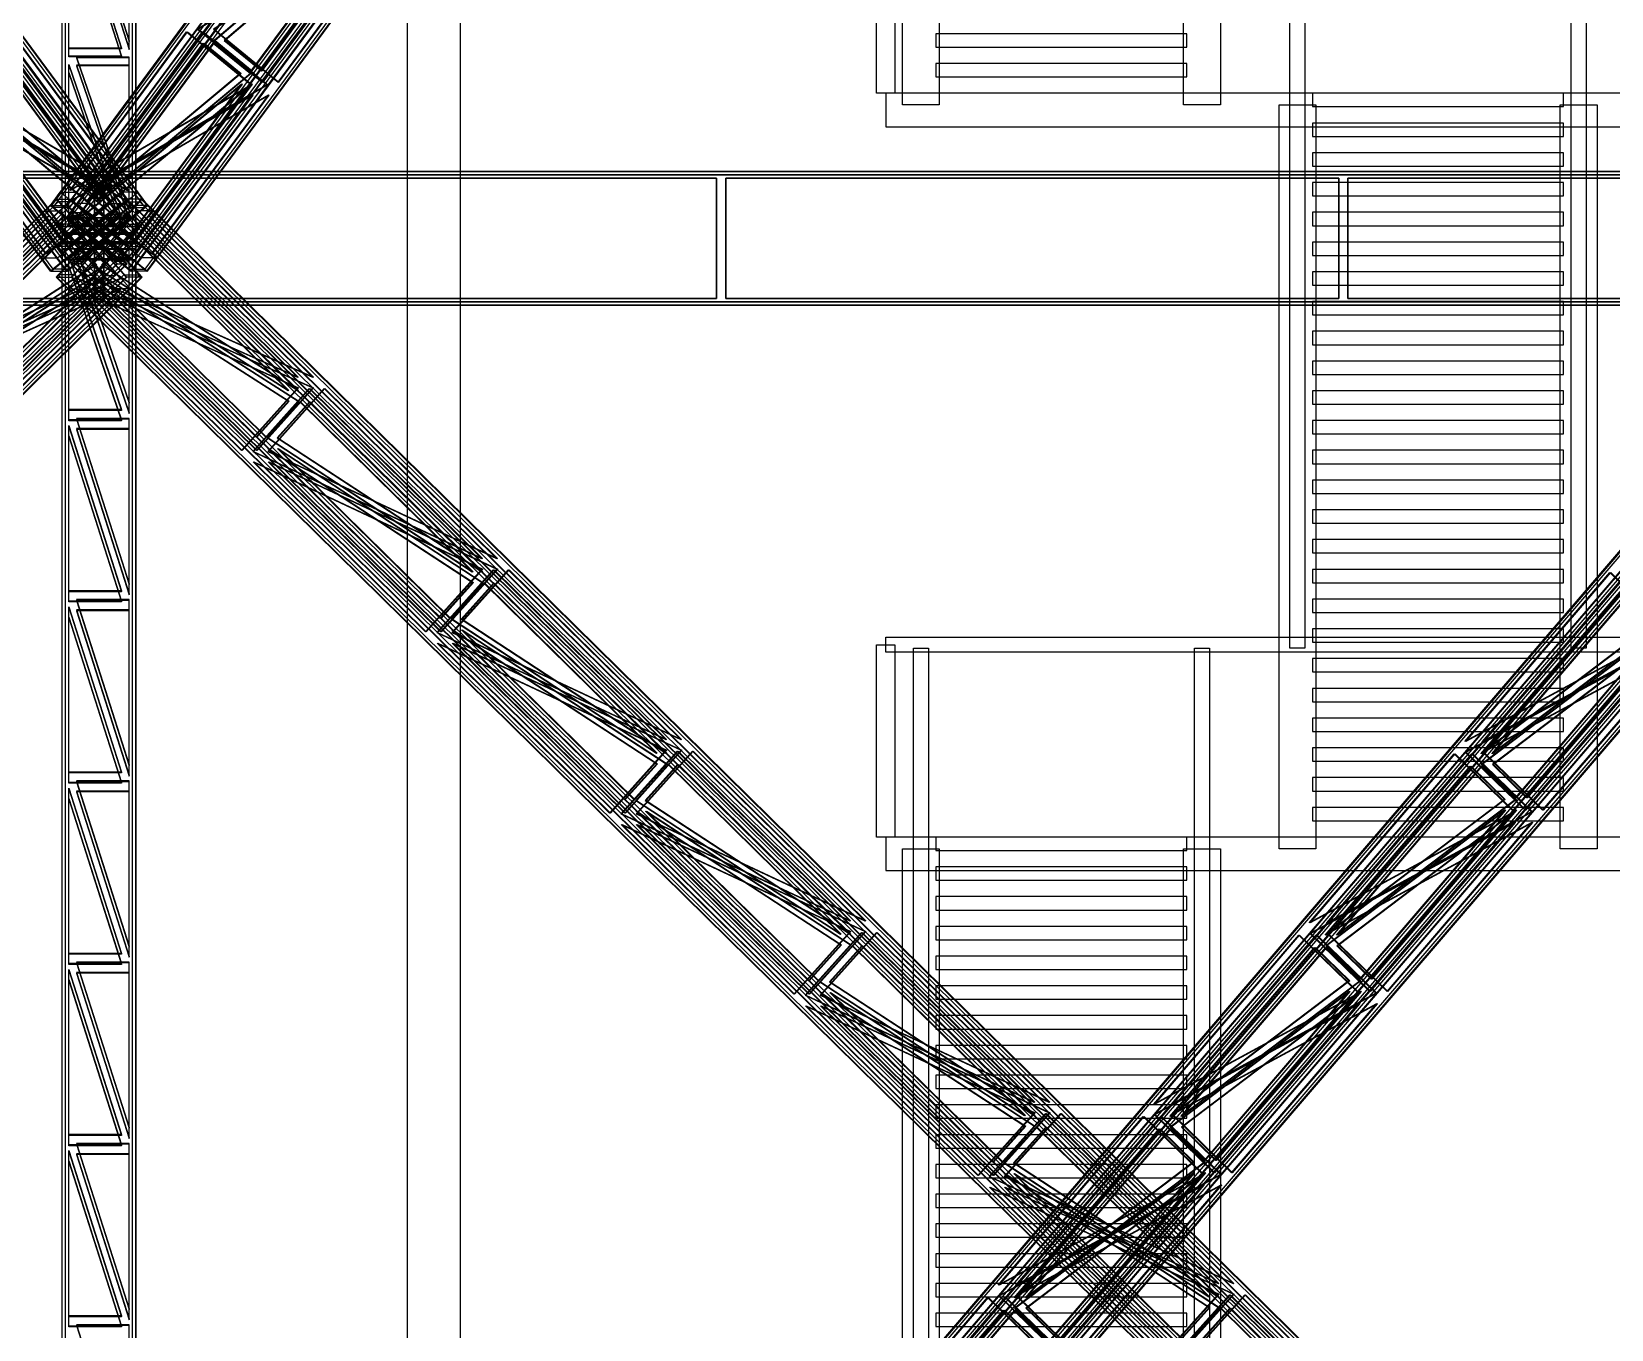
# Model space of a CAD drawing. Header units: millimetres. Extents: x -48000 to 1060615, y -2000 to 333000.
# Drawn here: x -403 to 9036, y 46479 to 54235 of the extents above; entities that cross this region are included whole.
import ezdxf

# ---------------------------------------------------------------- set-up
doc = ezdxf.new("R2010")
doc.units = ezdxf.units.MM
doc.layers.add('D-STR-CORE', color=7, linetype='Continuous', lineweight=25)
doc.layers.add('D-STR-STRC', color=7, linetype='Continuous', lineweight=25)

msp = doc.modelspace()

# ---------------------------------------------------------------- linework, layer by layer
at = {"layer": 'D-STR-CORE'}
for points in [[(1840, 18300), (2160, 18300), (2160, 224550), (1840, 224550)], [(1840, 18300), (2160, 18300), (2160, 224550), (1840, 224550)], [(4800, 53796.67), (4800, 58242.5), (5020, 58242.5), (5020, 53796.67)], [(6480, 53796.67), (6480, 58242.5), (6700, 58242.5), (6700, 53796.67)], [(4645, 53866.67), (4645, 55016.67), (4755, 55016.67), (4755, 53866.67)], [(7115, 50550.83), (7115, 54996.67), (7205, 54996.67), (7205, 50550.83)], [(8795, 50550.83), (8795, 54996.67), (8885, 54996.67), (8885, 50550.83)], [(5000, 54142.33), (6500, 54142.33), (6500, 54222.33), (5000, 54222.33)], [(5000, 53964.5), (6500, 53964.5), (6500, 54044.5), (5000, 54044.5)], [(4700, 53666.67), (9300, 53666.67), (9300, 53866.67), (4700, 53866.67)], [(7250, 53786.67), (8750, 53786.67), (8750, 53866.67), (7250, 53866.67)], [(7050, 49350.83), (7050, 53796.67), (7270, 53796.67), (7270, 49350.83)], [(8730, 49350.83), (8730, 53796.67), (8950, 53796.67), (8950, 49350.83)], [(7250, 53608.83), (8750, 53608.83), (8750, 53688.83), (7250, 53688.83)], [(7250, 53431), (8750, 53431), (8750, 53511), (7250, 53511)], [(7250, 53253.17), (8750, 53253.17), (8750, 53333.17), (7250, 53333.17)], [(7250, 53075.33), (8750, 53075.33), (8750, 53155.33), (7250, 53155.33)], [(7250, 52897.5), (8750, 52897.5), (8750, 52977.5), (7250, 52977.5)], [(7250, 52719.67), (8750, 52719.67), (8750, 52799.67), (7250, 52799.67)], [(7250, 52541.83), (8750, 52541.83), (8750, 52621.83), (7250, 52621.83)], [(7250, 52364), (8750, 52364), (8750, 52444), (7250, 52444)], [(7250, 52186.17), (8750, 52186.17), (8750, 52266.17), (7250, 52266.17)], [(7250, 52008.33), (8750, 52008.33), (8750, 52088.33), (7250, 52088.33)], [(7250, 51830.5), (8750, 51830.5), (8750, 51910.5), (7250, 51910.5)], [(7250, 51652.67), (8750, 51652.67), (8750, 51732.67), (7250, 51732.67)], [(7250, 51474.83), (8750, 51474.83), (8750, 51554.83), (7250, 51554.83)], [(7250, 51297), (8750, 51297), (8750, 51377), (7250, 51377)], [(7250, 51119.17), (8750, 51119.17), (8750, 51199.17), (7250, 51199.17)], [(7250, 50941.33), (8750, 50941.33), (8750, 51021.33), (7250, 51021.33)], [(7250, 50763.5), (8750, 50763.5), (8750, 50843.5), (7250, 50843.5)], [(4700, 50615.83), (9300, 50615.83), (9300, 50525.83), (4700, 50525.83)], [(7250, 50585.67), (8750, 50585.67), (8750, 50665.67), (7250, 50665.67)], [(4645, 49420.83), (4645, 50570.83), (4755, 50570.83), (4755, 49420.83)], [(4865, 46105), (4865, 50550.83), (4955, 50550.83), (4955, 46105)], [(6545, 46105), (6545, 50550.83), (6635, 50550.83), (6635, 46105)], [(7250, 50407.83), (8750, 50407.83), (8750, 50487.83), (7250, 50487.83)], [(7250, 50230), (8750, 50230), (8750, 50310), (7250, 50310)], [(7250, 50052.17), (8750, 50052.17), (8750, 50132.17), (7250, 50132.17)], [(7250, 49874.33), (8750, 49874.33), (8750, 49954.33), (7250, 49954.33)], [(7250, 49696.5), (8750, 49696.5), (8750, 49776.5), (7250, 49776.5)], [(7250, 49518.67), (8750, 49518.67), (8750, 49598.67), (7250, 49598.67)], [(4700, 49220.83), (9300, 49220.83), (9300, 49420.83), (4700, 49420.83)], [(5000, 49340.83), (6500, 49340.83), (6500, 49420.83), (5000, 49420.83)], [(4800, 44905), (4800, 49350.83), (5020, 49350.83), (5020, 44905)], [(6480, 44905), (6480, 49350.83), (6700, 49350.83), (6700, 44905)], [(5000, 49163), (6500, 49163), (6500, 49243), (5000, 49243)], [(5000, 48985.17), (6500, 48985.17), (6500, 49065.17), (5000, 49065.17)], [(5000, 48807.33), (6500, 48807.33), (6500, 48887.33), (5000, 48887.33)], [(5000, 48629.5), (6500, 48629.5), (6500, 48709.5), (5000, 48709.5)], [(5000, 48451.67), (6500, 48451.67), (6500, 48531.67), (5000, 48531.67)], [(5000, 48273.83), (6500, 48273.83), (6500, 48353.83), (5000, 48353.83)], [(5000, 48096), (6500, 48096), (6500, 48176), (5000, 48176)], [(5000, 47918.17), (6500, 47918.17), (6500, 47998.17), (5000, 47998.17)], [(5000, 47740.33), (6500, 47740.33), (6500, 47820.33), (5000, 47820.33)], [(5000, 47562.5), (6500, 47562.5), (6500, 47642.5), (5000, 47642.5)], [(5000, 47384.67), (6500, 47384.67), (6500, 47464.67), (5000, 47464.67)], [(5000, 47206.83), (6500, 47206.83), (6500, 47286.83), (5000, 47286.83)], [(5000, 47029), (6500, 47029), (6500, 47109), (5000, 47109)], [(5000, 46851.17), (6500, 46851.17), (6500, 46931.17), (5000, 46931.17)], [(5000, 46673.33), (6500, 46673.33), (6500, 46753.33), (5000, 46753.33)], [(5000, 46495.5), (6500, 46495.5), (6500, 46575.5), (5000, 46575.5)]]:
    msp.add_lwpolyline(points, close=True, dxfattribs=at)
at = {"layer": 'D-STR-STRC'}
for points in [[(190.47, 53196.12), (-290.11, 52803.88), (-9871.67, 65803.88), (-9391.09, 66196.12)], [(195.45, 53196.12), (-285.13, 52803.88), (-9866.69, 65803.88), (-9386.11, 66196.12)], [(285.13, 53196.12), (-195.45, 52803.88), (-9777.02, 65803.88), (-9296.44, 66196.12)], [(290.11, 53196.12), (-190.47, 52803.88), (-9772.04, 65803.88), (-9291.46, 66196.12)], [(-290.11, 53196.12), (190.47, 52803.88), (9772.04, 65803.88), (9291.46, 66196.12)], [(-285.13, 53196.12), (195.45, 52803.88), (9777.02, 65803.88), (9296.44, 66196.12)], [(-195.45, 53196.12), (285.13, 52803.88), (9866.69, 65803.88), (9386.11, 66196.12)], [(-190.47, 53196.12), (290.11, 52803.88), (9871.67, 65803.88), (9391.09, 66196.12)], [(125, 53128.7), (-190.38, 52871.3), (-9771.95, 65871.3), (-9456.57, 66128.7)], [(129.98, 53128.7), (-185.4, 52871.3), (-9766.97, 65871.3), (-9451.59, 66128.7)], [(185.4, 53128.7), (-129.98, 52871.3), (-9711.54, 65871.3), (-9396.16, 66128.7)], [(190.38, 53128.7), (-125, 52871.3), (-9706.56, 65871.3), (-9391.18, 66128.7)], [(-190.38, 53128.7), (125, 52871.3), (9706.56, 65871.3), (9391.18, 66128.7)], [(-185.4, 53128.7), (129.98, 52871.3), (9711.54, 65871.3), (9396.16, 66128.7)], [(-129.98, 53128.7), (185.4, 52871.3), (9766.97, 65871.3), (9451.59, 66128.7)], [(-125, 53128.7), (190.38, 52871.3), (9771.95, 65871.3), (9456.57, 66128.7)], [(220, 53025.82), (-220, 53025.82), (-220, 66025.82), (220, 66025.82)], [(220, 53025.82), (-220, 53025.82), (-220, 66025.82), (220, 66025.82)], [(220, 53022.07), (-220, 53022.07), (-220, 66022.07), (220, 66022.07)], [(220, 53022.07), (-220, 53022.07), (-220, 66022.07), (220, 66022.07)], [(220, 52977.93), (-220, 52977.93), (-220, 65977.93), (220, 65977.93)], [(220, 52977.93), (-220, 52977.93), (-220, 65977.93), (220, 65977.93)], [(220, 52974.18), (-220, 52974.18), (-220, 65974.18), (220, 65974.18)], [(220, 52974.18), (-220, 52974.18), (-220, 65974.18), (220, 65974.18)], [(180, 54179.63), (180, 55165.76), (-135, 55165.76)], [(180, 54179.63), (180, 55165.76), (-135, 55165.76)], [(180, 54175.87), (180, 55162), (-135, 55162)], [(180, 54175.87), (180, 55162), (-135, 55162)], [(135, 54135.89), (-180, 54135.89), (-180, 55122.01)], [(135, 54135.89), (-180, 54135.89), (-180, 55122.01)], [(135, 54132.13), (-180, 54132.13), (-180, 55118.26)], [(135, 54132.13), (-180, 54132.13), (-180, 55118.26)], [(135, 54088), (-180, 54088), (-180, 55074.13)], [(135, 54088), (-180, 54088), (-180, 55074.13)], [(135, 54084.24), (-180, 54084.24), (-180, 55070.37)], [(135, 54084.24), (-180, 54084.24), (-180, 55070.37)], [(180, 54131.74), (180, 55117.87), (-135, 55117.87)], [(180, 54131.74), (180, 55117.87), (-135, 55117.87)], [(180, 54127.99), (180, 55114.11), (-135, 55114.11)], [(180, 54127.99), (180, 55114.11), (-135, 55114.11)], [(588.2, 54249.09), (974.92, 53933.46), (1715.14, 54937.78)], [(593.18, 54249.09), (979.9, 53933.46), (1720.12, 54937.78)], [(682.85, 54249.09), (1069.57, 53933.46), (1809.79, 54937.78)], [(687.84, 54249.09), (1074.55, 53933.46), (1814.78, 54937.78)], [(687.92, 54181.67), (909.44, 54000.88), (1649.66, 55005.19)], [(692.91, 54181.67), (914.42, 54000.88), (1654.65, 55005.19)], [(748.33, 54181.67), (969.85, 54000.88), (1710.07, 55005.19)], [(753.31, 54181.67), (974.83, 54000.88), (1715.05, 55005.19)], [(75.99, 53286.18), (-622.01, 54233.21), (-1008.73, 53917.58)], [(80.97, 53286.18), (-617.03, 54233.21), (-1003.75, 53917.58)], [(170.64, 53286.18), (-527.36, 54233.21), (-914.07, 53917.58)], [(175.62, 53286.18), (-522.38, 54233.21), (-909.09, 53917.58)], [(-175.62, 53286.18), (522.38, 54233.21), (909.09, 53917.58)], [(-170.64, 53286.18), (527.36, 54233.21), (914.07, 53917.58)], [(-80.97, 53286.18), (617.03, 54233.21), (1003.75, 53917.58)], [(-75.99, 53286.18), (622.01, 54233.21), (1008.73, 53917.58)], [(10.51, 53218.76), (-687.49, 54165.79), (-909, 53984.99)], [(15.49, 53218.76), (-682.51, 54165.79), (-904.02, 53984.99)], [(70.92, 53218.76), (-627.08, 54165.79), (-848.6, 53984.99)], [(75.9, 53218.76), (-622.1, 54165.79), (-843.62, 53984.99)], [(-75.9, 53218.76), (622.1, 54165.79), (843.62, 53984.99)], [(-70.92, 53218.76), (627.08, 54165.79), (848.6, 53984.99)], [(-15.49, 53218.76), (682.51, 54165.79), (904.02, 53984.99)], [(-10.51, 53218.76), (687.49, 54165.79), (909, 53984.99)], [(135, 53123.03), (-180, 53123.03), (-180, 54038.68)], [(135, 53123.03), (-180, 53123.03), (-180, 54038.68)], [(135, 53119.27), (-180, 53119.27), (-180, 54034.93)], [(135, 53119.27), (-180, 53119.27), (-180, 54034.93)], [(135, 53075.14), (-180, 53075.14), (-180, 53990.79)], [(135, 53075.14), (-180, 53075.14), (-180, 53990.79)], [(180, 53166.77), (180, 54082.42), (-135, 54082.42)], [(180, 53166.77), (180, 54082.42), (-135, 54082.42)], [(180, 53163.01), (180, 54078.67), (-135, 54078.67)], [(180, 53163.01), (180, 54078.67), (-135, 54078.67)], [(180, 53118.88), (180, 54034.54), (-135, 54034.54)], [(180, 53118.88), (180, 54034.54), (-135, 54034.54)], [(180, 53115.13), (180, 54030.78), (-135, 54030.78)], [(180, 53115.13), (180, 54030.78), (-135, 54030.78)], [(2.93, 53155.63), (-218.59, 52974.83), (-916.59, 53921.86)], [(7.91, 53155.63), (-213.61, 52974.83), (-911.61, 53921.86)], [(63.33, 53155.63), (-158.18, 52974.83), (-856.18, 53921.86)], [(68.32, 53155.63), (-153.2, 52974.83), (-851.2, 53921.86)], [(135, 53071.38), (-180, 53071.38), (-180, 53987.04)], [(135, 53071.38), (-180, 53071.38), (-180, 53987.04)], [(-68.32, 53155.63), (153.2, 52974.83), (851.2, 53921.86)], [(-63.33, 53155.63), (158.18, 52974.83), (856.18, 53921.86)], [(-7.91, 53155.63), (213.61, 52974.83), (911.61, 53921.86)], [(-2.93, 53155.63), (218.59, 52974.83), (916.59, 53921.86)], [(68.4, 53223.04), (-318.31, 52907.42), (-1016.31, 53854.44)], [(73.39, 53223.04), (-313.33, 52907.42), (-1011.33, 53854.44)], [(163.06, 53223.04), (-223.66, 52907.42), (-921.66, 53854.44)], [(168.04, 53223.04), (-218.68, 52907.42), (-916.67, 53854.44)], [(-168.04, 53223.04), (218.68, 52907.42), (916.67, 53854.44)], [(-163.06, 53223.04), (223.66, 52907.42), (921.66, 53854.44)], [(-73.39, 53223.04), (313.33, 52907.42), (1011.33, 53854.44)], [(-68.4, 53223.04), (318.31, 52907.42), (1016.31, 53854.44)], [(-22302.56, 53400), (-22302.56, 52600), (22302.56, 52600), (22302.56, 53400)], [(22302.56, 53400), (22302.56, 52600), (-22302.56, 52600), (-22302.56, 53400)], [(-3689.59, 53360), (-3689.59, 52640), (-27.5, 52640), (-27.5, 53360)], [(-27.5, 53360), (-27.5, 52640), (-3689.59, 52640), (-3689.59, 53360)], [(27.5, 53360), (27.5, 52640), (3689.59, 52640), (3689.59, 53360)], [(3689.59, 53360), (3689.59, 52640), (27.5, 52640), (27.5, 53360)], [(3744.59, 53360), (3744.59, 52640), (7406.69, 52640), (7406.69, 53360)], [(7406.69, 53360), (7406.69, 52640), (3744.59, 52640), (3744.59, 53360)], [(7461.69, 53360), (7461.69, 52640), (11123.78, 52640), (11123.78, 53360)], [(11123.78, 53360), (11123.78, 52640), (7461.69, 52640), (7461.69, 53360)], [(231.87, 53275.14), (132.23, 53275.14), (-348.35, 52882.9), (-248.71, 52882.9)], [(-231.87, 53275.14), (-132.23, 53275.14), (348.35, 52882.9), (248.71, 52882.9)], [(-13456.82, 40233.09), (-13038.05, 39766.91), (161.95, 52766.91), (-256.82, 53233.09)], [(-13452.08, 40233.09), (-13033.3, 39766.91), (166.7, 52766.91), (-252.08, 53233.09)], [(-13368.54, 40152.97), (-13093.72, 39847.03), (106.28, 52847.03), (-168.54, 53152.97)], [(-13366.7, 40233.09), (-12947.92, 39766.91), (252.08, 52766.91), (-166.7, 53233.09)], [(-13363.79, 40152.97), (-13088.97, 39847.03), (111.03, 52847.03), (-163.79, 53152.97)], [(-13361.95, 40233.09), (-12943.18, 39766.91), (256.82, 52766.91), (-161.95, 53233.09)], [(-13311.03, 40152.97), (-13036.21, 39847.03), (163.79, 52847.03), (-111.03, 53152.97)], [(-13306.28, 40152.97), (-13031.46, 39847.03), (168.54, 52847.03), (-106.28, 53152.97)], [(-326.39, 53164.58), (-231.52, 53164.58), (187.25, 52698.39), (92.39, 52698.39)], [(-290.11, 53196.12), (-190.47, 53196.12), (-175.45, 53183.86), (-275.09, 53183.86)], [(-290.11, 53196.12), (-190.47, 53196.12), (290.11, 52803.88), (190.47, 52803.88)], [(290.11, 53196.12), (190.47, 53196.12), (-290.11, 52803.88), (-190.47, 52803.88)], [(-276.91, 40215.87), (166.54, 39784.13), (11317.82, 52784.13), (10874.37, 53215.87)], [(-271.39, 40215.87), (172.06, 39784.13), (11323.34, 52784.13), (10879.89, 53215.87)], [(-256.82, 53233.09), (-161.95, 53233.09), (-148.87, 53218.53), (-243.73, 53218.53)], [(-256.82, 53233.09), (-161.95, 53233.09), (256.82, 52766.91), (161.95, 52766.91)], [(13361.95, 40233.09), (12943.18, 39766.91), (-256.82, 52766.91), (161.95, 53233.09)], [(256.82, 53233.09), (161.95, 53233.09), (-256.82, 52766.91), (-161.95, 52766.91)], [(13366.7, 40233.09), (12947.92, 39766.91), (-252.08, 52766.91), (166.7, 53233.09)], [(66.76, 53207.72), (132.14, 53207.72), (-183.24, 52950.32), (-248.62, 52950.32)], [(326.39, 53164.58), (231.52, 53164.58), (-187.25, 52698.39), (-92.39, 52698.39)], [(-181.72, 40141.67), (109.29, 39858.33), (11260.57, 52858.33), (10969.56, 53141.67)], [(-176.2, 40141.67), (114.81, 39858.33), (11266.09, 52858.33), (10975.08, 53141.67)], [(-172.06, 40215.87), (271.39, 39784.13), (11422.67, 52784.13), (10979.22, 53215.87)], [(13306.28, 40152.97), (13031.46, 39847.03), (-168.54, 52847.03), (106.28, 53152.97)], [(106.28, 53152.97), (168.54, 53152.97), (-106.28, 52847.03), (-168.54, 52847.03)], [(-106.28, 53152.97), (-168.54, 53152.97), (-155.45, 53138.4), (-93.2, 53138.4)], [(-106.28, 53152.97), (-168.54, 53152.97), (106.28, 52847.03), (168.54, 52847.03)], [(13452.08, 40233.09), (13033.3, 39766.91), (-166.7, 52766.91), (252.08, 53233.09)], [(-166.54, 40215.87), (276.91, 39784.13), (11428.19, 52784.13), (10984.74, 53215.87)], [(13311.03, 40152.97), (13036.21, 39847.03), (-163.79, 52847.03), (111.03, 53152.97)], [(13456.82, 40233.09), (13038.05, 39766.91), (-161.95, 52766.91), (256.82, 53233.09)], [(-66.76, 53207.72), (-132.14, 53207.72), (183.24, 52950.32), (248.62, 52950.32)], [(-114.81, 40141.67), (176.2, 39858.33), (11327.48, 52858.33), (11036.47, 53141.67)], [(13363.79, 40152.97), (13088.97, 39847.03), (-111.03, 52847.03), (163.79, 53152.97)], [(-109.29, 40141.67), (181.72, 39858.33), (11333, 52858.33), (11041.99, 53141.67)], [(13368.54, 40152.97), (13093.72, 39847.03), (-106.28, 52847.03), (168.54, 53152.97)], [(106.28, 53152.97), (168.54, 53152.97), (155.45, 53138.4), (93.2, 53138.4)], [(256.82, 53233.09), (161.95, 53233.09), (148.87, 53218.53), (243.73, 53218.53)], [(290.11, 53196.12), (190.47, 53196.12), (175.45, 53183.86), (275.09, 53183.86)], [(-1280.21, 52170.3), (-300.21, 53135.44), (36.77, 52760.31)], [(-1275.47, 52170.3), (-295.47, 53135.44), (41.51, 52760.31)], [(-1191.93, 52090.17), (-211.93, 53055.32), (-18.9, 52840.43)], [(-1190.09, 52170.3), (-210.09, 53135.44), (126.89, 52760.31)], [(-1187.19, 52090.17), (-207.19, 53055.32), (-14.16, 52840.43)], [(-1185.34, 52170.3), (-205.35, 53135.44), (131.63, 52760.31)], [(-1134.42, 52090.17), (-154.42, 53055.32), (38.61, 52840.43)], [(-1129.67, 52090.17), (-149.68, 53055.32), (43.35, 52840.43)], [(-175.85, 53084.45), (-238.11, 53084.45), (36.71, 52778.52), (98.97, 52778.52)], [(220, 53123.03), (220, 53071.38), (-220, 53071.38), (-220, 53123.03)], [(220, 53071.38), (220, 53123.03), (-220, 53123.03), (-220, 53071.38)], [(125, 53128.7), (190.38, 53128.7), (-125, 52871.3), (-190.38, 52871.3)], [(-125, 53128.7), (-190.38, 53128.7), (-175.37, 53116.44), (-109.98, 53116.44)], [(-125, 53128.7), (-190.38, 53128.7), (125, 52871.3), (190.38, 52871.3)], [(1185.34, 52170.3), (205.35, 53135.44), (-131.63, 52760.31)], [(1190.09, 52170.3), (210.09, 53135.44), (-126.89, 52760.31)], [(175.85, 53084.45), (238.11, 53084.45), (-36.71, 52778.52), (-98.97, 52778.52)], [(1129.67, 52090.17), (149.68, 53055.32), (-43.35, 52840.43)], [(1275.47, 52170.3), (295.47, 53135.44), (-41.51, 52760.31)], [(1134.42, 52090.17), (154.42, 53055.32), (-38.61, 52840.43)], [(1280.21, 52170.3), (300.21, 53135.44), (-36.77, 52760.31)], [(1187.19, 52090.17), (207.19, 53055.32), (14.16, 52840.43)], [(1191.93, 52090.17), (211.93, 53055.32), (18.9, 52840.43)], [(125, 53128.7), (190.38, 53128.7), (175.37, 53116.44), (109.98, 53116.44)], [(-200, 53033.07), (-200, 52966.93), (-220, 52966.93), (-220, 53033.07)], [(220, 40033.07), (-220, 40033.07), (-220, 53033.07), (220, 53033.07)], [(220, 53033.07), (220, 52966.93), (-220, 52966.93), (-220, 53033.07)], [(-200, 52966.93), (-200, 53033.07), (-220, 53033.07), (-220, 52966.93)], [(220, 40033.07), (-220, 40033.07), (-220, 53033.07), (220, 53033.07)], [(220, 52966.93), (220, 53033.07), (-220, 53033.07), (-220, 52966.93)], [(220, 40028.26), (-220, 40028.26), (-220, 53028.26), (220, 53028.26)], [(220, 40028.26), (-220, 40028.26), (-220, 53028.26), (220, 53028.26)], [(-200, 53025.82), (-200, 52974.18), (-220, 52974.18), (-220, 53025.82)], [(220, 53025.82), (220, 52974.18), (-220, 52974.18), (-220, 53025.82)], [(-200, 52974.18), (-200, 53025.82), (-220, 53025.82), (-220, 52974.18)], [(220, 52974.18), (220, 53025.82), (-220, 53025.82), (-220, 52974.18)], [(220, 39971.74), (-220, 39971.74), (-220, 52971.74), (220, 52971.74)], [(220, 39971.74), (-220, 39971.74), (-220, 52971.74), (220, 52971.74)], [(220, 39966.93), (-220, 39966.93), (-220, 52966.93), (220, 52966.93)], [(220, 39966.93), (-220, 39966.93), (-220, 52966.93), (220, 52966.93)], [(220, 53033.07), (220, 52966.93), (200, 52966.93), (200, 53033.07)], [(220, 52966.93), (220, 53033.07), (200, 53033.07), (200, 52966.93)], [(220, 53025.82), (220, 52974.18), (200, 52974.18), (200, 53025.82)], [(220, 52974.18), (220, 53025.82), (200, 53025.82), (200, 52974.18)], [(220, 52937.69), (220, 52871.56), (-220, 52871.56), (-220, 52937.69)], [(220, 52871.56), (220, 52937.69), (-220, 52937.69), (-220, 52871.56)], [(-175.37, 52883.56), (-109.98, 52883.56), (-125, 52871.3), (-190.38, 52871.3)], [(135, 51975.96), (-180, 51975.96), (-180, 52894.77)], [(135, 51975.96), (-180, 51975.96), (-180, 52894.77)], [(135, 51971.15), (-180, 51971.15), (-180, 52889.96)], [(135, 51971.15), (-180, 51971.15), (-180, 52889.96)], [(-155.45, 52861.6), (-93.2, 52861.6), (-106.28, 52847.03), (-168.54, 52847.03)], [(180, 52018.88), (180, 52937.69), (-135, 52937.69)], [(180, 52018.88), (180, 52937.69), (-135, 52937.69)], [(180, 52014.07), (180, 52932.88), (-135, 52932.88)], [(180, 52014.07), (180, 52932.88), (-135, 52932.88)], [(180, 51957.56), (180, 52876.37), (-135, 52876.37)], [(180, 51957.56), (180, 52876.37), (-135, 52876.37)], [(180, 51952.75), (180, 52871.56), (-135, 52871.56)], [(180, 51952.75), (180, 52871.56), (-135, 52871.56)], [(155.45, 52861.6), (93.2, 52861.6), (106.28, 52847.03), (168.54, 52847.03)], [(175.37, 52883.56), (109.98, 52883.56), (125, 52871.3), (190.38, 52871.3)], [(-1193.79, 52026.56), (-1000.76, 51811.68), (-20.76, 52776.82)], [(-1189.05, 52026.56), (-996.02, 51811.68), (-16.02, 52776.82)], [(-1136.28, 52026.56), (-943.25, 51811.68), (36.75, 52776.82)], [(-1131.53, 52026.56), (-938.5, 51811.68), (41.49, 52776.82)], [(-175.45, 52816.14), (-275.09, 52816.14), (-290.11, 52803.88), (-190.47, 52803.88)], [(-148.87, 52781.47), (-243.73, 52781.47), (-256.82, 52766.91), (-161.95, 52766.91)], [(135, 51914.64), (-180, 51914.64), (-180, 52833.45)], [(135, 51914.64), (-180, 51914.64), (-180, 52833.45)], [(135, 51909.83), (-180, 51909.83), (-180, 52828.64)], [(135, 51909.83), (-180, 51909.83), (-180, 52828.64)], [(1131.53, 52026.56), (938.5, 51811.68), (-41.49, 52776.82)], [(1136.28, 52026.56), (943.25, 51811.68), (-36.75, 52776.82)], [(1189.05, 52026.56), (996.02, 51811.68), (16.02, 52776.82)], [(1193.79, 52026.56), (1000.76, 51811.68), (20.76, 52776.82)], [(148.87, 52781.47), (243.73, 52781.47), (256.82, 52766.91), (161.95, 52766.91)], [(175.45, 52816.14), (275.09, 52816.14), (290.11, 52803.88), (190.47, 52803.88)], [(-1282.07, 52106.69), (-945.09, 51731.55), (34.91, 52696.7)], [(-1277.33, 52106.69), (-940.35, 51731.55), (39.65, 52696.7)], [(-1191.95, 52106.69), (-854.97, 51731.55), (125.03, 52696.7)], [(-1187.2, 52106.69), (-850.22, 51731.55), (129.77, 52696.7)], [(1187.2, 52106.69), (850.22, 51731.55), (-129.77, 52696.7)], [(1191.95, 52106.69), (854.97, 51731.55), (-125.03, 52696.7)], [(1277.33, 52106.69), (940.35, 51731.55), (-39.65, 52696.7)], [(1282.07, 52106.69), (945.09, 51731.55), (-34.91, 52696.7)], [(2285.34, 51086.96), (1254.91, 52101.78), (917.93, 51726.65)], [(2290.09, 51086.96), (1259.65, 52101.78), (922.67, 51726.65)], [(2229.67, 51006.84), (1199.24, 52021.66), (1006.21, 51806.77)], [(2375.47, 51086.96), (1345.03, 52101.78), (1008.05, 51726.65)], [(2234.42, 51006.84), (1203.98, 52021.66), (1010.95, 51806.77)], [(2380.21, 51086.96), (1349.78, 52101.78), (1012.8, 51726.65)], [(2287.19, 51006.84), (1256.75, 52021.66), (1063.72, 51806.77)], [(2291.93, 51006.84), (1261.5, 52021.66), (1068.47, 51806.77)], [(180, 50935.55), (180, 51923.51), (-135, 51923.51)], [(180, 50935.55), (180, 51923.51), (-135, 51923.51)], [(180, 50930.74), (180, 51918.7), (-135, 51918.7)], [(180, 50930.74), (180, 51918.7), (-135, 51918.7)], [(135, 50892.63), (-180, 50892.63), (-180, 51880.59)], [(135, 50892.63), (-180, 50892.63), (-180, 51880.59)], [(135, 50887.82), (-180, 50887.82), (-180, 51875.78)], [(135, 50887.82), (-180, 50887.82), (-180, 51875.78)], [(180, 50874.22), (180, 51862.18), (-135, 51862.18)], [(180, 50874.22), (180, 51862.18), (-135, 51862.18)], [(180, 50869.41), (180, 51857.37), (-135, 51857.37)], [(180, 50869.41), (180, 51857.37), (-135, 51857.37)], [(135, 50831.3), (-180, 50831.3), (-180, 51819.26)], [(135, 50831.3), (-180, 50831.3), (-180, 51819.26)], [(135, 50826.49), (-180, 50826.49), (-180, 51814.45)], [(135, 50826.49), (-180, 50826.49), (-180, 51814.45)], [(2231.53, 50943.23), (2038.5, 50728.34), (1008.07, 51743.16)], [(2236.28, 50943.23), (2043.25, 50728.34), (1012.81, 51743.16)], [(2289.05, 50943.23), (2096.02, 50728.34), (1065.58, 51743.16)], [(2293.79, 50943.23), (2100.76, 50728.34), (1070.33, 51743.16)], [(2287.2, 51023.35), (1950.22, 50648.22), (919.79, 51663.04)], [(2291.95, 51023.35), (1954.97, 50648.22), (924.53, 51663.04)], [(2377.33, 51023.35), (2040.35, 50648.22), (1009.91, 51663.04)], [(2382.07, 51023.35), (2045.09, 50648.22), (1014.66, 51663.04)], [(3385.34, 50003.63), (2354.91, 51018.45), (2017.93, 50643.31)], [(3390.09, 50003.63), (2359.65, 51018.45), (2022.67, 50643.31)], [(3475.47, 50003.63), (2445.03, 51018.45), (2108.05, 50643.31)], [(3480.21, 50003.63), (2449.78, 51018.45), (2112.8, 50643.31)], [(8160.18, 49992.41), (9026.13, 51001.92), (9382.97, 50654.5)], [(8165.69, 49992.41), (9031.65, 51001.92), (9388.48, 50654.5)], [(8265.02, 49992.41), (9130.98, 51001.92), (9487.81, 50654.5)], [(8270.54, 49992.41), (9136.49, 51001.92), (9493.33, 50654.5)], [(3329.67, 49923.5), (2299.24, 50938.32), (2106.21, 50723.44)], [(3334.42, 49923.5), (2303.98, 50938.32), (2110.95, 50723.44)], [(3387.19, 49923.5), (2356.75, 50938.32), (2163.72, 50723.44)], [(3391.93, 49923.5), (2361.5, 50938.32), (2168.47, 50723.44)], [(8255.36, 49918.2), (9121.32, 50927.72), (9325.72, 50728.71)], [(8260.88, 49918.2), (9126.83, 50927.72), (9331.24, 50728.71)], [(8322.27, 49918.2), (9188.22, 50927.72), (9392.63, 50728.71)], [(8327.79, 49918.2), (9193.74, 50927.72), (9398.15, 50728.71)], [(135, 49809.3), (-180, 49809.3), (-180, 50797.25)], [(135, 49809.3), (-180, 49809.3), (-180, 50797.25)], [(135, 49804.49), (-180, 49804.49), (-180, 50792.44)], [(135, 49804.49), (-180, 49804.49), (-180, 50792.44)], [(180, 49852.21), (180, 50840.17), (-135, 50840.17)], [(180, 49852.21), (180, 50840.17), (-135, 50840.17)], [(180, 49847.4), (180, 50835.36), (-135, 50835.36)], [(180, 49847.4), (180, 50835.36), (-135, 50835.36)], [(135, 49747.97), (-180, 49747.97), (-180, 50735.93)], [(135, 49747.97), (-180, 49747.97), (-180, 50735.93)], [(135, 49743.16), (-180, 49743.16), (-180, 50731.12)], [(135, 49743.16), (-180, 49743.16), (-180, 50731.12)], [(180, 49790.89), (180, 50778.85), (-135, 50778.85)], [(180, 49790.89), (180, 50778.85), (-135, 50778.85)], [(180, 49786.08), (180, 50774.04), (-135, 50774.04)], [(180, 49786.08), (180, 50774.04), (-135, 50774.04)], [(3331.53, 49859.89), (3138.5, 49645.01), (2108.07, 50659.83)], [(3336.28, 49859.89), (3143.25, 49645.01), (2112.81, 50659.83)], [(3389.05, 49859.89), (3196.02, 49645.01), (2165.58, 50659.83)], [(3393.79, 49859.89), (3200.76, 49645.01), (2170.33, 50659.83)], [(8258.05, 49854.63), (8462.45, 49655.62), (9328.4, 50665.13)], [(8263.57, 49854.63), (8467.97, 49655.62), (9333.92, 50665.13)], [(8324.96, 49854.63), (8529.36, 49655.62), (9395.31, 50665.13)], [(8330.48, 49854.63), (8534.88, 49655.62), (9400.83, 50665.13)], [(3387.2, 49940.02), (3050.22, 49564.88), (2019.79, 50579.7)], [(3391.95, 49940.02), (3054.97, 49564.88), (2024.53, 50579.7)], [(3477.33, 49940.02), (3140.35, 49564.88), (2109.91, 50579.7)], [(3482.07, 49940.02), (3145.09, 49564.88), (2114.66, 50579.7)], [(8162.86, 49928.83), (8519.7, 49581.41), (9385.65, 50590.93)], [(8168.38, 49928.83), (8525.22, 49581.41), (9391.17, 50590.93)], [(8267.71, 49928.83), (8624.55, 49581.41), (9490.5, 50590.93)], [(8273.23, 49928.83), (8630.07, 49581.41), (9496.02, 50590.93)], [(4485.34, 48920.3), (3454.91, 49935.12), (3117.93, 49559.98)], [(4490.09, 48920.3), (3459.65, 49935.12), (3122.67, 49559.98)], [(4575.47, 48920.3), (3545.03, 49935.12), (3208.05, 49559.98)], [(4580.21, 48920.3), (3549.78, 49935.12), (3212.8, 49559.98)], [(4429.67, 48840.17), (3399.24, 49854.99), (3206.21, 49640.11)], [(4434.42, 48840.17), (3403.98, 49854.99), (3210.95, 49640.11)], [(4487.19, 48840.17), (3456.75, 49854.99), (3263.72, 49640.11)], [(4491.93, 48840.17), (3461.5, 49854.99), (3268.47, 49640.11)], [(7230.9, 48909.07), (8096.85, 49918.59), (8453.69, 49571.17)], [(7236.42, 48909.07), (8102.37, 49918.59), (8459.21, 49571.17)], [(7326.09, 48834.87), (8192.04, 49844.38), (8396.44, 49645.37)], [(7331.61, 48834.87), (8197.56, 49844.38), (8401.96, 49645.37)], [(7335.75, 48909.07), (8201.7, 49918.59), (8558.54, 49571.17)], [(7341.27, 48909.07), (8207.22, 49918.59), (8564.06, 49571.17)], [(7393, 48834.87), (8258.95, 49844.38), (8463.35, 49645.37)], [(7398.52, 48834.87), (8264.47, 49844.38), (8468.87, 49645.37)], [(180, 48768.88), (180, 49756.84), (-135, 49756.84)], [(180, 48768.88), (180, 49756.84), (-135, 49756.84)], [(180, 48764.07), (180, 49752.03), (-135, 49752.03)], [(180, 48764.07), (180, 49752.03), (-135, 49752.03)], [(135, 48725.96), (-180, 48725.96), (-180, 49713.92)], [(135, 48725.96), (-180, 48725.96), (-180, 49713.92)], [(135, 48721.15), (-180, 48721.15), (-180, 49709.11)], [(135, 48721.15), (-180, 48721.15), (-180, 49709.11)], [(135, 48664.64), (-180, 48664.64), (-180, 49652.6)], [(135, 48664.64), (-180, 48664.64), (-180, 49652.6)], [(180, 48707.56), (180, 49695.51), (-135, 49695.51)], [(180, 48707.56), (180, 49695.51), (-135, 49695.51)], [(180, 48702.75), (180, 49690.7), (-135, 49690.7)], [(180, 48702.75), (180, 49690.7), (-135, 49690.7)], [(135, 48659.83), (-180, 48659.83), (-180, 49647.79)], [(135, 48659.83), (-180, 48659.83), (-180, 49647.79)], [(4431.53, 48776.56), (4238.5, 48561.68), (3208.07, 49576.5)], [(4436.28, 48776.56), (4243.25, 48561.68), (3212.81, 49576.5)], [(4489.05, 48776.56), (4296.02, 48561.68), (3265.58, 49576.5)], [(4493.79, 48776.56), (4300.76, 48561.68), (3270.33, 49576.5)], [(7328.77, 48771.29), (7533.18, 48572.28), (8399.13, 49581.8)], [(7334.29, 48771.29), (7538.7, 48572.28), (8404.65, 49581.8)], [(7395.68, 48771.29), (7600.09, 48572.28), (8466.04, 49581.8)], [(7401.2, 48771.29), (7605.61, 48572.28), (8471.56, 49581.8)], [(4487.2, 48856.69), (4150.22, 48481.55), (3119.79, 49496.37)], [(4491.95, 48856.69), (4154.97, 48481.55), (3124.53, 49496.37)], [(4577.33, 48856.69), (4240.35, 48481.55), (3209.91, 49496.37)], [(4582.07, 48856.69), (4245.09, 48481.55), (3214.66, 49496.37)], [(7233.59, 48845.5), (7590.43, 48498.08), (8456.38, 49507.59)], [(7239.11, 48845.5), (7595.94, 48498.08), (8461.9, 49507.59)], [(7338.44, 48845.5), (7695.27, 48498.08), (8561.23, 49507.59)], [(7343.95, 48845.5), (7700.79, 48498.08), (8566.75, 49507.59)], [(5585.34, 47836.96), (4554.91, 48851.78), (4217.93, 48476.65)], [(5590.09, 47836.96), (4559.65, 48851.78), (4222.67, 48476.65)], [(5675.47, 47836.96), (4645.03, 48851.78), (4308.05, 48476.65)], [(5680.21, 47836.96), (4649.78, 48851.78), (4312.8, 48476.65)], [(6301.63, 47825.74), (7167.58, 48835.25), (7524.42, 48487.84)], [(6307.15, 47825.74), (7173.1, 48835.25), (7529.94, 48487.84)], [(6406.48, 47825.74), (7272.43, 48835.25), (7629.27, 48487.84)], [(6412, 47825.74), (7277.95, 48835.25), (7634.79, 48487.84)], [(5529.67, 47756.84), (4499.24, 48771.66), (4306.21, 48556.77)], [(5534.42, 47756.84), (4503.98, 48771.66), (4310.95, 48556.77)], [(5587.19, 47756.84), (4556.75, 48771.66), (4363.72, 48556.77)], [(5591.93, 47756.84), (4561.5, 48771.66), (4368.47, 48556.77)], [(6396.82, 47751.53), (7262.77, 48761.05), (7467.17, 48562.04)], [(6402.33, 47751.53), (7268.29, 48761.05), (7472.69, 48562.04)], [(6463.73, 47751.53), (7329.68, 48761.05), (7534.08, 48562.04)], [(6469.24, 47751.53), (7335.2, 48761.05), (7539.6, 48562.04)], [(135, 47642.63), (-180, 47642.63), (-180, 48630.59)], [(135, 47642.63), (-180, 47642.63), (-180, 48630.59)], [(135, 47637.82), (-180, 47637.82), (-180, 48625.78)], [(135, 47637.82), (-180, 47637.82), (-180, 48625.78)], [(180, 47685.55), (180, 48673.51), (-135, 48673.51)], [(180, 47685.55), (180, 48673.51), (-135, 48673.51)], [(180, 47680.74), (180, 48668.7), (-135, 48668.7)], [(180, 47680.74), (180, 48668.7), (-135, 48668.7)], [(180, 47624.22), (180, 48612.18), (-135, 48612.18)], [(180, 47624.22), (180, 48612.18), (-135, 48612.18)], [(135, 47581.3), (-180, 47581.3), (-180, 48569.26)], [(135, 47581.3), (-180, 47581.3), (-180, 48569.26)], [(135, 47576.49), (-180, 47576.49), (-180, 48564.45)], [(135, 47576.49), (-180, 47576.49), (-180, 48564.45)], [(180, 47619.41), (180, 48607.37), (-135, 48607.37)], [(180, 47619.41), (180, 48607.37), (-135, 48607.37)], [(5531.53, 47693.23), (5338.5, 47478.34), (4308.07, 48493.16)], [(5536.28, 47693.23), (5343.25, 47478.34), (4312.81, 48493.16)], [(5589.05, 47693.23), (5396.02, 47478.34), (4365.58, 48493.16)], [(5593.79, 47693.23), (5400.76, 47478.34), (4370.33, 48493.16)], [(6304.31, 47762.16), (6661.15, 47414.75), (7527.11, 48424.26)], [(6309.83, 47762.16), (6666.67, 47414.75), (7532.62, 48424.26)], [(6399.5, 47687.96), (6603.9, 47488.95), (7469.86, 48498.47)], [(6405.02, 47687.96), (6609.42, 47488.95), (7475.37, 48498.47)], [(6409.16, 47762.16), (6766, 47414.75), (7631.95, 48424.26)], [(6414.68, 47762.16), (6771.52, 47414.75), (7637.47, 48424.26)], [(6466.41, 47687.96), (6670.81, 47488.95), (7536.77, 48498.47)], [(6471.93, 47687.96), (6676.33, 47488.95), (7542.28, 48498.47)], [(5587.2, 47773.35), (5250.22, 47398.22), (4219.79, 48413.04)], [(5591.95, 47773.35), (5254.97, 47398.22), (4224.53, 48413.04)], [(5677.33, 47773.35), (5340.35, 47398.22), (4309.91, 48413.04)], [(5682.07, 47773.35), (5345.09, 47398.22), (4314.66, 48413.04)], [(6685.34, 46753.63), (5654.91, 47768.45), (5317.93, 47393.31)], [(6690.09, 46753.63), (5659.65, 47768.45), (5322.67, 47393.31)], [(6775.47, 46753.63), (5745.03, 47768.45), (5408.05, 47393.31)], [(6780.21, 46753.63), (5749.78, 47768.45), (5412.8, 47393.31)], [(5372.36, 46742.41), (6238.31, 47751.92), (6595.15, 47404.5)], [(5377.87, 46742.41), (6243.83, 47751.92), (6600.66, 47404.5)], [(6629.67, 46673.5), (5599.24, 47688.32), (5406.21, 47473.44)], [(6634.42, 46673.5), (5603.98, 47688.32), (5410.95, 47473.44)], [(6687.19, 46673.5), (5656.75, 47688.32), (5463.72, 47473.44)], [(5467.54, 46668.2), (6333.5, 47677.72), (6537.9, 47478.71)], [(6691.93, 46673.5), (5661.5, 47688.32), (5468.47, 47473.44)], [(5473.06, 46668.2), (6339.01, 47677.72), (6543.42, 47478.71)], [(5477.2, 46742.41), (6343.16, 47751.92), (6699.99, 47404.5)], [(5482.72, 46742.41), (6348.67, 47751.92), (6705.51, 47404.5)], [(5534.45, 46668.2), (6400.4, 47677.72), (6604.81, 47478.71)], [(5539.97, 46668.2), (6405.92, 47677.72), (6610.33, 47478.71)], [(180, 46602.21), (180, 47590.17), (-135, 47590.17)], [(180, 46602.21), (180, 47590.17), (-135, 47590.17)], [(180, 46597.4), (180, 47585.36), (-135, 47585.36)], [(180, 46597.4), (180, 47585.36), (-135, 47585.36)], [(135, 46559.3), (-180, 46559.3), (-180, 47547.25)], [(135, 46559.3), (-180, 46559.3), (-180, 47547.25)], [(135, 46554.49), (-180, 46554.49), (-180, 47542.44)], [(135, 46554.49), (-180, 46554.49), (-180, 47542.44)], [(135, 46497.97), (-180, 46497.97), (-180, 47485.93)], [(135, 46497.97), (-180, 46497.97), (-180, 47485.93)], [(135, 46493.16), (-180, 46493.16), (-180, 47481.12)], [(135, 46493.16), (-180, 46493.16), (-180, 47481.12)], [(180, 46540.89), (180, 47528.85), (-135, 47528.85)], [(180, 46540.89), (180, 47528.85), (-135, 47528.85)], [(180, 46536.08), (180, 47524.04), (-135, 47524.04)], [(180, 46536.08), (180, 47524.04), (-135, 47524.04)], [(6631.53, 46609.89), (6438.5, 46395.01), (5408.07, 47409.83)], [(6636.28, 46609.89), (6443.25, 46395.01), (5412.81, 47409.83)], [(6689.05, 46609.89), (6496.02, 46395.01), (5465.58, 47409.83)], [(5470.23, 46604.63), (5674.63, 46405.62), (6540.58, 47415.13)], [(6693.79, 46609.89), (6500.76, 46395.01), (5470.33, 47409.83)], [(5475.75, 46604.63), (5680.15, 46405.62), (6546.1, 47415.13)], [(5537.14, 46604.63), (5741.54, 46405.62), (6607.49, 47415.13)], [(5542.66, 46604.63), (5747.06, 46405.62), (6613.01, 47415.13)], [(6687.2, 46690.02), (6350.22, 46314.88), (5319.79, 47329.7)], [(6691.95, 46690.02), (6354.97, 46314.88), (5324.53, 47329.7)], [(5375.04, 46678.83), (5731.88, 46331.41), (6597.83, 47340.93)], [(5380.56, 46678.83), (5737.4, 46331.41), (6603.35, 47340.93)], [(6777.33, 46690.02), (6440.35, 46314.88), (5409.91, 47329.7)], [(6782.07, 46690.02), (6445.09, 46314.88), (5414.66, 47329.7)], [(5479.89, 46678.83), (5836.73, 46331.41), (6702.68, 47340.93)], [(5485.41, 46678.83), (5842.25, 46331.41), (6708.2, 47340.93)], [(4443.08, 45659.07), (5309.03, 46668.59), (5665.87, 46321.17)], [(4448.6, 45659.07), (5314.55, 46668.59), (5671.39, 46321.17)], [(4547.93, 45659.07), (5413.88, 46668.59), (5770.72, 46321.17)], [(4553.45, 45659.07), (5419.4, 46668.59), (5776.24, 46321.17)], [(7785.34, 45670.3), (6754.91, 46685.12), (6417.93, 46309.98)], [(7790.09, 45670.3), (6759.65, 46685.12), (6422.67, 46309.98)], [(7875.47, 45670.3), (6845.03, 46685.12), (6508.05, 46309.98)], [(7880.21, 45670.3), (6849.78, 46685.12), (6512.8, 46309.98)], [(4538.27, 45584.87), (5404.22, 46594.38), (5608.62, 46395.37)], [(4543.79, 45584.87), (5409.74, 46594.38), (5614.14, 46395.37)], [(4605.18, 45584.87), (5471.13, 46594.38), (5675.53, 46395.37)], [(4610.7, 45584.87), (5476.65, 46594.38), (5681.05, 46395.37)], [(7729.67, 45590.17), (6699.24, 46604.99), (6506.21, 46390.11)], [(7734.42, 45590.17), (6703.98, 46604.99), (6510.95, 46390.11)], [(7787.19, 45590.17), (6756.75, 46604.99), (6563.72, 46390.11)], [(7791.93, 45590.17), (6761.5, 46604.99), (6568.47, 46390.11)], [(180, 45518.88), (180, 46506.84), (-135, 46506.84)], [(180, 45518.88), (180, 46506.84), (-135, 46506.84)], [(180, 45514.07), (180, 46502.03), (-135, 46502.03)], [(180, 45514.07), (180, 46502.03), (-135, 46502.03)]]:
    msp.add_lwpolyline(points, close=True, dxfattribs=at)
for points in [[(175.45, 53183.86), (-9406.11, 66183.86)], [(190.47, 53196.12), (-9391.09, 66196.12)], [(275.09, 53183.86), (-9306.48, 66183.86)], [(290.11, 53196.12), (-9291.46, 66196.12)], [(-290.11, 53196.12), (9291.46, 66196.12)], [(-275.09, 53183.86), (9306.48, 66183.86)], [(-190.47, 53196.12), (9391.09, 66196.12)], [(-175.45, 53183.86), (9406.11, 66183.86)], [(109.98, 53116.44), (-9471.59, 66116.44)], [(125, 53128.7), (-9456.57, 66128.7)], [(175.37, 53116.44), (-9406.2, 66116.44)], [(190.38, 53128.7), (-9391.18, 66128.7)], [(-190.38, 53128.7), (9391.18, 66128.7)], [(-175.37, 53116.44), (9406.2, 66116.44)], [(-125, 53128.7), (9456.57, 66128.7)], [(-109.98, 53116.44), (9471.59, 66116.44)], [(-220, 53025.82), (-220, 66025.82)], [(-220, 53025.82), (-220, 66025.82)], [(-200, 53025.82), (-200, 66025.82)], [(-200, 53025.82), (-200, 66025.82)], [(200, 53025.82), (200, 66025.82)], [(200, 53025.82), (200, 66025.82)], [(220, 53025.82), (220, 66025.82)], [(220, 53025.82), (220, 66025.82)], [(-175.37, 52883.56), (-9756.93, 65883.56)], [(-109.98, 52883.56), (-9691.54, 65883.56)], [(-220, 52974.18), (-220, 65974.18)], [(-220, 52974.18), (-220, 65974.18)], [(-200, 52974.18), (-200, 65974.18)], [(-200, 52974.18), (-200, 65974.18)], [(109.98, 52883.56), (9691.54, 65883.56)], [(175.37, 52883.56), (9756.93, 65883.56)], [(200, 52974.18), (200, 65974.18)], [(200, 52974.18), (200, 65974.18)], [(220, 52974.18), (220, 65974.18)], [(220, 52974.18), (220, 65974.18)], [(-290.11, 52803.88), (-9871.67, 65803.88)], [(-275.09, 52816.14), (-9856.66, 65816.14)], [(-190.47, 52803.88), (-9772.04, 65803.88)], [(-190.38, 52871.3), (-9771.95, 65871.3)], [(-175.45, 52816.14), (-9757.02, 65816.14)], [(-125, 52871.3), (-9706.56, 65871.3)], [(125, 52871.3), (9706.56, 65871.3)], [(175.45, 52816.14), (9757.02, 65816.14)], [(190.38, 52871.3), (9771.95, 65871.3)], [(190.47, 52803.88), (9772.04, 65803.88)], [(275.09, 52816.14), (9856.66, 65816.14)], [(290.11, 52803.88), (9871.67, 65803.88)], [(-22302.56, 53400), (22302.56, 53400)], [(22302.56, 53400), (-22302.56, 53400)], [(-22302.56, 53380), (22302.56, 53380)], [(22302.56, 53380), (-22302.56, 53380)], [(-290.11, 53196.12), (-231.87, 53275.14)], [(-190.47, 53196.12), (-132.23, 53275.14)], [(190.47, 53196.12), (132.23, 53275.14)], [(290.11, 53196.12), (231.87, 53275.14)], [(-13456.82, 40233.09), (-256.82, 53233.09)], [(-13443.73, 40218.53), (-243.73, 53218.53)], [(-13368.54, 40152.97), (-168.54, 53152.97)], [(-13361.95, 40233.09), (-161.95, 53233.09)], [(-13348.87, 40218.53), (-148.87, 53218.53)], [(-13306.28, 40152.97), (-106.28, 53152.97)], [(-326.39, 53164.58), (-256.82, 53233.09)], [(-276.91, 40215.87), (10874.37, 53215.87)], [(-263.05, 40202.38), (10888.23, 53202.38)], [(-238.11, 53084.45), (-168.54, 53152.97)], [(-231.52, 53164.58), (-161.95, 53233.09)], [(-190.38, 53128.7), (-132.14, 53207.72)], [(-181.72, 40141.67), (10969.56, 53141.67)], [(-175.85, 53084.45), (-106.28, 53152.97)], [(-166.54, 40215.87), (10984.74, 53215.87)], [(-152.68, 40202.38), (10998.6, 53202.38)], [(-125, 53128.7), (-66.76, 53207.72)], [(-109.29, 40141.67), (11041.99, 53141.67)], [(125, 53128.7), (66.76, 53207.72)], [(13306.28, 40152.97), (106.28, 53152.97)], [(175.85, 53084.45), (106.28, 53152.97)], [(190.38, 53128.7), (132.14, 53207.72)], [(13348.87, 40218.53), (148.87, 53218.53)], [(13361.95, 40233.09), (161.95, 53233.09)], [(231.52, 53164.58), (161.95, 53233.09)], [(13368.54, 40152.97), (168.54, 53152.97)], [(238.11, 53084.45), (168.54, 53152.97)], [(13443.73, 40218.53), (243.73, 53218.53)], [(13456.82, 40233.09), (256.82, 53233.09)], [(326.39, 53164.58), (256.82, 53233.09)], [(-13355.45, 40138.4), (-155.45, 53138.4)], [(-13293.2, 40138.4), (-93.2, 53138.4)], [(-220, 53025.82), (-220, 53123.03)], [(-220, 53025.82), (-220, 53123.03)], [(-220, 52974.18), (-220, 53071.38)], [(-220, 52974.18), (-220, 53071.38)], [(-167.86, 40128.17), (10983.42, 53128.17)], [(-95.43, 40128.17), (11055.85, 53128.17)], [(13293.2, 40138.4), (93.2, 53138.4)], [(13355.45, 40138.4), (155.45, 53138.4)], [(220, 53025.82), (220, 53123.03)], [(220, 53025.82), (220, 53123.03)], [(220, 52974.18), (220, 53071.38)], [(220, 52974.18), (220, 53071.38)], [(-220, 40033.07), (-220, 53033.07)], [(-220, 52937.69), (-220, 53033.07)], [(-220, 40033.07), (-220, 53033.07)], [(-220, 52937.69), (-220, 53033.07)], [(-220, 39966.93), (-220, 52966.93)], [(-220, 52871.56), (-220, 52966.93)], [(-220, 39966.93), (-220, 52966.93)], [(-220, 52871.56), (-220, 52966.93)], [(-200, 40033.07), (-200, 53033.07)], [(-200, 40033.07), (-200, 53033.07)], [(-200, 39966.93), (-200, 52966.93)], [(-200, 39966.93), (-200, 52966.93)], [(200, 40033.07), (200, 53033.07)], [(200, 40033.07), (200, 53033.07)], [(200, 39966.93), (200, 52966.93)], [(200, 39966.93), (200, 52966.93)], [(220, 40033.07), (220, 53033.07)], [(220, 52937.69), (220, 53033.07)], [(220, 40033.07), (220, 53033.07)], [(220, 52937.69), (220, 53033.07)], [(220, 39966.93), (220, 52966.93)], [(220, 52871.56), (220, 52966.93)], [(220, 39966.93), (220, 52966.93)], [(220, 52871.56), (220, 52966.93)], [(-13106.8, 39861.6), (93.2, 52861.6)], [(-13044.55, 39861.6), (155.45, 52861.6)], [(-290.11, 52803.88), (-348.35, 52882.9)], [(-190.47, 52803.88), (-248.71, 52882.9)], [(-190.38, 52871.3), (-248.62, 52950.32)], [(-125, 52871.3), (-183.24, 52950.32)], [(13044.55, 39861.6), (-155.45, 52861.6)], [(13106.8, 39861.6), (-93.2, 52861.6)], [(95.43, 39871.83), (11246.72, 52871.83)], [(109.29, 39858.33), (11260.57, 52858.33)], [(125, 52871.3), (183.24, 52950.32)], [(167.86, 39871.83), (11319.14, 52871.83)], [(181.72, 39858.33), (11333, 52858.33)], [(190.38, 52871.3), (248.62, 52950.32)], [(190.47, 52803.88), (248.71, 52882.9)], [(290.11, 52803.88), (348.35, 52882.9)], [(-13093.72, 39847.03), (106.28, 52847.03)], [(-13051.13, 39781.47), (148.87, 52781.47)], [(-13038.05, 39766.91), (161.95, 52766.91)], [(-13031.46, 39847.03), (168.54, 52847.03)], [(-12956.27, 39781.47), (243.73, 52781.47)], [(-12943.18, 39766.91), (256.82, 52766.91)], [(12943.18, 39766.91), (-256.82, 52766.91)], [(-187.25, 52698.39), (-256.82, 52766.91)], [(12956.27, 39781.47), (-243.73, 52781.47)], [(13031.46, 39847.03), (-168.54, 52847.03)], [(-98.97, 52778.52), (-168.54, 52847.03)], [(13038.05, 39766.91), (-161.95, 52766.91)], [(-92.39, 52698.39), (-161.95, 52766.91)], [(13051.13, 39781.47), (-148.87, 52781.47)], [(13093.72, 39847.03), (-106.28, 52847.03)], [(-36.71, 52778.52), (-106.28, 52847.03)], [(36.71, 52778.52), (106.28, 52847.03)], [(92.39, 52698.39), (161.95, 52766.91)], [(98.97, 52778.52), (168.54, 52847.03)], [(152.68, 39797.62), (11303.96, 52797.62)], [(166.54, 39784.13), (11317.82, 52784.13)], [(187.25, 52698.39), (256.82, 52766.91)], [(263.05, 39797.62), (11414.33, 52797.62)], [(276.91, 39784.13), (11428.19, 52784.13)], [(-22302.56, 52620), (22302.56, 52620)], [(22302.56, 52620), (-22302.56, 52620)], [(-22302.56, 52600), (22302.56, 52600)], [(22302.56, 52600), (-22302.56, 52600)]]:
    msp.add_lwpolyline(points, dxfattribs=at)

doc.saveas('drawing.dxf')
